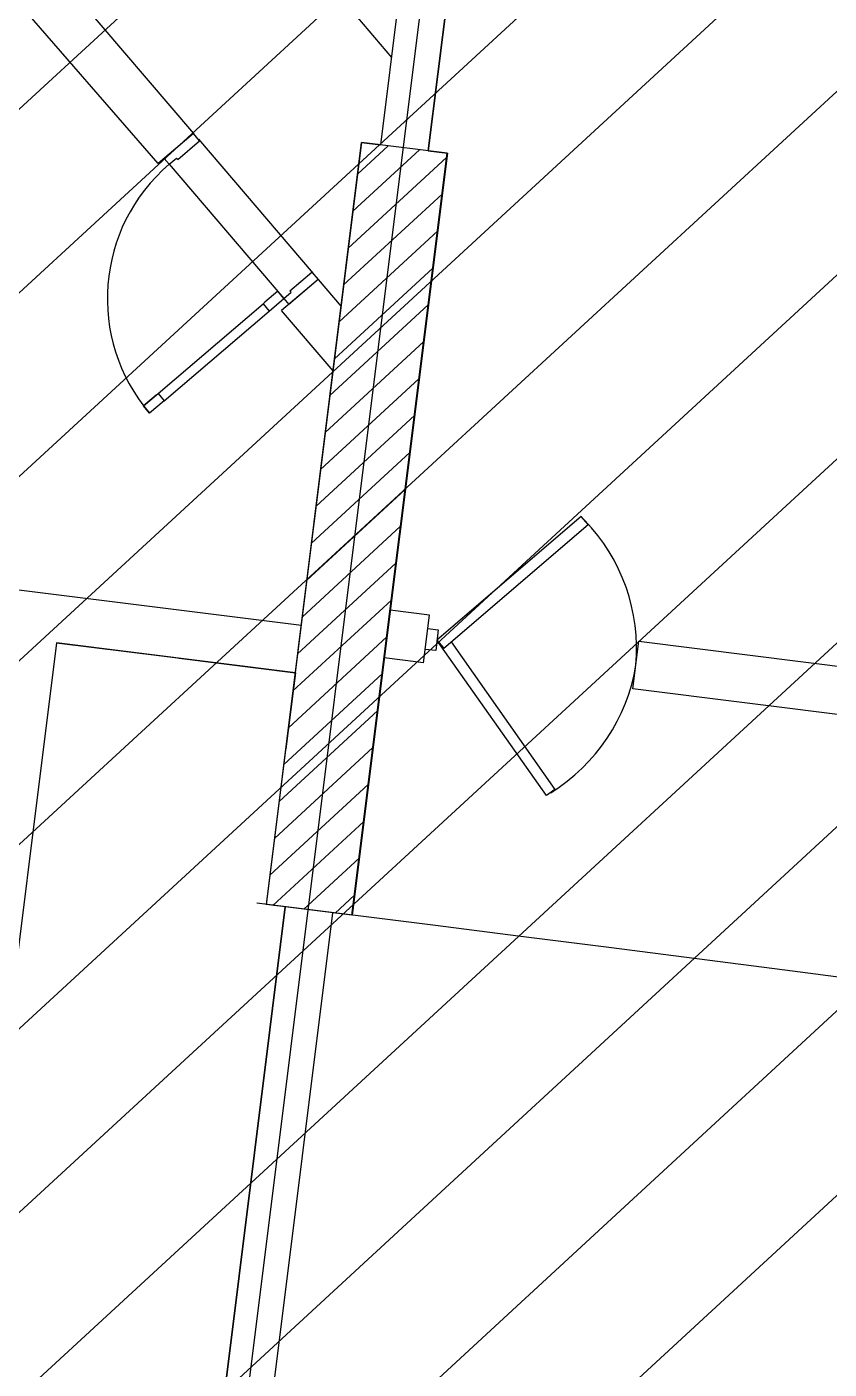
# Model space of a CAD drawing. Extents: x -678889171 to 586587, y -792238163 to 335485.
# Drawn here: x -678808332 to -678804152, y -792152163 to -792145172 of the extents above; entities that cross this region are included whole.
import ezdxf
from ezdxf.enums import TextEntityAlignment as Align

# ---------------------------------------------------------------- set-up
doc = ezdxf.new("R2010")
doc.units = 0
doc.header["$MEASUREMENT"] = 0
for name, color, linetype in [('A-FLOR-PATT', 252, 'Continuous'), ('A-SITE-PATT', 252, 'Continuous'), ('A-WALL', 252, 'Continuous')]:
    doc.layers.add(name, color=color, linetype=linetype)
doc.layers.add('BASEMENT3 LAYOUT$0$HATCH6', color=252, linetype='Continuous', lineweight=15)
doc.styles.add('Ground floor Towers$0$$Bas01-Rname$0$EN-SC', font='swissc.ttf')
doc.styles.add('Ground floor Towers$0$$Bas01-Rname$0$EN-SCL', font='swisscl.ttf')
doc.styles.add('Ground floor Towers$0$04-Ground Floor$0$V2-lower ground$0$LEVEL  FOR LICENSE LOWER GR$0$$LG- LEVEL$0$AR-SR', font='sarb.shx')

# ---------------------------------------------------------------- blocks, each defined once
blk = doc.blocks.new('A$C61C61320')
at = {"layer": 'BASEMENT3 LAYOUT$0$HATCH6'}
h = blk.add_hatch(dxfattribs=at)
h.set_pattern_fill('JIS_WOOD', color=256, scale=1000, style=0)
h.set_pattern_definition([(45, (-845711.5632553247, -470537.5133829243), (-499.9999991609842, 499.9999991609843), [])])
h.paths.add_polyline_path([(-57054.4839232408, -202715.6827627594), (-61988.72938809986, -237934.2497828866), (-80426.45722685638, -233625.2072105513), (-117920.8563015934, -232159.4412755717), (-127624.8318891085, -221284.5855308848), (-127624.8318891085, -154987.425217584), (-104462.5924733605, -154589.848100547), (-93882.62928564264, -154028.8445178776), (-93529.7361727003, -176713.0896850609), (-93352.28011348587, -178273.3977080029), (-93352.28011348587, -194674.8746110406), (-91405.28890382661, -196764.3988851835), (-82930.71560722869, -197602.72102616), (-65142.08317814791, -199622.3395659931), (-55832.26724016038, -200866.3395951205)])
blk = doc.blocks.new('GR')
at = {"layer": 'A-FLOR-PATT'}
for p, q in [((-2550, 54290), (-6351.060877021942, 8964.917325889714)), ((-3540.744748619181, 40897.91754595909), (-3769.219835843862, 38179.95154997133)), ((-3768.933726329182, 38179.95590713815), (-3540.91317585553, 40897.7579702028)), ((-4018.058466589397, 38200.85719394735), (-3814.10229211137, 40631.8333082481)), ((-4362.091307382444, 39070.3780437413, -6.574195595121094e-08), (-3979.715485433862, 38657.87141074536, -6.574195595121094e-08)), ((-5172.75357155183, 38055.27116302249, 1.858171840883409e-08), (-6013.114936696494, 38948.24825559953, -6.574338991095579e-08)), ((-5657.592967102373, 38934.4162727128, -8.979047791315281e-07), (-4995.214851282887, 38219.8434607223, 1.72682370052496e-08)), ((-4995.21485128277, 38219.84346072229, 5.873954236985317e-08), (-5172.753571551829, 38055.27116302249, 1.858171840883409e-08)), ((-4995.234148789939, 38219.82557184163, 2.02361766311937e-05), (-5141.907305172405, 38083.85871853989, 2.023896555376842e-05)), ((-5071.247302751353, 38081.18214276971, 2.023622905239695e-05), (-4961.242435464501, 38183.15728274601, 2.023413736046591e-05)), ((-4961.242435464501, 38183.15728274601, 2.023413736046591e-05), (-4995.234148789939, 38219.82557184163, 2.02361766311937e-05)), ((-4968.040778129543, 38190.49094056519, 2.023454521461147e-05), (-4342.5932529415, 37515.79442120584, 2.019702263322017e-05)), ((-4118.596042995341, 38208.31900526455, -6.574195595121094e-08), (-4453.016654164065, 34222.322896239, -6.574195595121094e-08)), ((-4452.13133672261, 34223.19343645169), (-4117.710725553829, 38209.18954547666)), ((-4148.739868880686, 37849.03142346614, -6.574195595121094e-08), (-3814.92956464334, 38182.84172770349, -6.574195595121094e-08)), ((-4132.550207591692, 38041.99778005178, -6.574195595121094e-08), (-3978.022910790894, 38196.52507685257, -6.574195595121094e-08)), ((-4117.710725553829, 38209.18954547666), (-4018.344579334283, 38200.85283705065)), ((-4018.058466589398, 38200.85719394716), (-4117.708362693462, 38209.21770867085)), ((-3769.219835843862, 38179.95154997133), (-3669.286193085369, 38171.56722922108)), ((-4164.929530169684, 37656.0650668805, -6.574195595121094e-08), (-3671.991585804177, 38149.00301124601, -6.574195595121094e-08)), ((-4004.592121693364, 34184.70058000216, -6.574195595121094e-08), (-3670.17151052464, 38170.69668902818, -6.574195595121094e-08)), ((-3669.286193085369, 38171.56722922108), (-4003.70680425418, 34185.57112019425)), ((-5114.713934512056, 38054.52408726339, 2.023733413718619e-05), (-5141.907305172405, 38083.85871853989, 2.023896555376842e-05)), ((-5114.713934512056, 38054.52408726339, 2.023733413718619e-05), (-5078.04564541644, 38088.51580058883, 2.023663690654251e-05)), ((-5114.713934512056, 38054.52408726339, 2.023733413718619e-05), (-4489.266409324013, 37379.82756790405, 2.019981155579489e-05)), ((-5078.04564541644, 38088.51580058883, 2.023663690654251e-05), (-5071.247302751353, 38081.18214276971, 2.023622905239695e-05)), ((-4181.11919145868, 37463.09871029487, -6.574195595121094e-08), (-3688.181247093175, 37956.03665466038, -6.574195595121094e-08)), ((-4197.308852747679, 37270.13235370924, -6.574195595121094e-08), (-3704.37090838217, 37763.07029807474, -6.574195595121094e-08)), ((-4213.498514036675, 37077.16599712361, -6.574195595121094e-08), (-3720.560569671168, 37570.10394148911, -6.574195595121094e-08)), ((-4315.399882281199, 37486.45978992931, 1.794976276631805e-08), (-4498.742033276008, 37316.50791121392, 1.726823701028289e-08)), ((-4315.399882281201, 37486.45978992931, 2.019539121663794e-05), (-4462.073038663666, 37350.49293662756, 2.019818013921266e-05)), ((-4459.396462893489, 37421.15293904862, 2.019952217929677e-05), (-4349.391595606643, 37523.12807902493, 2.019743048736573e-05)), ((-4349.391595606643, 37523.12807902493, 2.019743048736573e-05), (-4315.399882281201, 37486.45978992931, 2.019539121663794e-05)), ((-4315.399882281199, 37486.45978992935, 1.726823701028289e-08), (-4189.725005181739, 37350.88186520532, 1.726823701028289e-08)), ((-4523.258122649449, 37416.49585699967, 2.020306400784268e-05), (-4587.060945675818, 37357.35027581341, 2.020306400784268e-05)), ((-4489.266409324013, 37379.82756790405, 2.020306400784268e-05), (-4523.258122649449, 37416.49585699967, 2.020306400784268e-05)), ((-4489.266409324016, 37379.82756790405, 2.019981155579489e-05), (-4452.598120228399, 37413.81928122949, 2.019911432515121e-05)), ((-4452.598120228399, 37413.81928122949, 2.019911432515121e-05), (-4459.396462893489, 37421.15293904862, 2.019952217929677e-05)), ((-5124.618063817565, 36859.0317584625, 2.021328540907903e-05), (-4596.594700840679, 37348.51243034879, 2.020324528781004e-05)), ((-4587.060945675818, 37357.35027581341, 2.020306400784268e-05), (-4596.594700840679, 37348.51243034879, 2.020306400784268e-05)), ((-4596.594700840679, 37348.51243034879, 2.020306400784268e-05), (-4562.602987515244, 37311.84414125318, 2.020306400784268e-05)), ((-4562.602987515244, 37311.84414125318, 2.020306400784268e-05), (-4489.266409324013, 37379.82756790405, 2.020306400784268e-05)), ((-4489.266409324016, 37379.82756790405, 2.019981155579489e-05), (-4462.073038663666, 37350.49293662756, 2.019818013921266e-05)), ((-4229.688175325669, 36884.19964053798, -6.574195595121094e-08), (-3736.750230960157, 37377.13758490349, -6.574195595121094e-08)), ((-5090.626350492129, 36822.36346936689, 2.021124613835124e-05), (-4562.602987515244, 37311.84414125318, 2.020120601708225e-05)), ((-4218.017116874922, 37013.66506887601, 1.726823701028289e-08), (-4498.742033276125, 37316.50791121391, 1.726823701028289e-08)), ((-4245.877836614663, 36691.23328395234, -6.574195595121094e-08), (-3752.939892249151, 37184.17122831785, -6.574195595121094e-08)), ((-4262.067497903656, 36498.26692736671, -6.574195595121094e-08), (-3769.129553538147, 36991.20487173222, -6.574195595121094e-08)), ((-5197.954642008788, 36791.04833181162, 2.021467987036639e-05), (-5124.618063817558, 36859.03175846249, 2.021467987036639e-05)), ((-5197.954642008788, 36791.04833181162, 2.021467987036639e-05), (-5134.151818982416, 36850.19391299789, 2.021467987036639e-05)), ((-5134.151818982416, 36850.19391299789, 2.021467987036639e-05), (-5197.954642008788, 36791.04833181162, 2.021467987036639e-05)), ((-5124.618063817558, 36859.03175846249, 2.021467987036639e-05), (-5090.626350492123, 36822.36346936688, 2.021467987036639e-05)), ((-5163.962928683352, 36754.38004271601, 2.021467987036639e-05), (-5197.954642008788, 36791.04833181162, 2.021467987036639e-05)), ((-5090.626350492123, 36822.36346936688, 2.021467987036639e-05), (-5163.962928683352, 36754.38004271601, 2.021467987036639e-05)), ((-4278.257159192659, 36305.30057078107, -6.574195595121094e-08), (-3785.319214827141, 36798.23851514659, -6.574195595121094e-08)), ((-4294.446820481657, 36112.33421419544, -6.574195595121094e-08), (-3801.508876116137, 36605.27215856096, -6.574195595121094e-08)), ((-4310.636481770649, 35919.36785760981, -6.574195595121094e-08), (-3817.698537405126, 36412.30580197534, -6.574195595121094e-08)), ((-2895.529538085073, 36308.47361718442), (-3620.207496996514, 35634.34228254029)), ((-2858.077797285295, 36268.21373057731), (-2895.529538085073, 36308.47361718442)), ((-4326.826143059643, 35726.40150102417, -6.574195595121094e-08), (-3833.88819869412, 36219.3394453897, -6.574195595121094e-08)), ((-3582.755756204161, 35594.0823959338), (-2858.077797285295, 36268.21373057731)), ((-4343.015804348637, 35533.43514443855, -6.574195595121094e-08), (-3850.077859983116, 36026.37308880407, -6.574195595121094e-08)), ((-5959.681477954384, 35821.34526126229, 1.811560049670516e-08), (-4329.497457139834, 35684.24308883637, 1.726823701028288e-08)), ((-4359.205465637635, 35340.46878785291, -6.574195595121094e-08), (-3866.267521272113, 35833.40673221843, -6.574195595121094e-08)), ((-3664.550627893269, 35763.50178898815), (-3869.874905520473, 35780.72826601766)), ((-3685.451914702462, 35514.37704872793), (-3664.550627893268, 35763.50178898815)), ((-3679.598407615586, 35584.14564460154), (-3670.404134980144, 35693.73319311453)), ((-3670.404134980144, 35693.73319311453), (-3615.610360679104, 35689.13605679308)), ((-3615.610360679104, 35689.13605679308), (-3624.804633314547, 35579.54850828009)), ((-2589.750126650239, 35422.44889536386), (-2568.848839841045, 35671.57363562407)), ((-2568.848839841045, 35671.57363562407), (2309.128381558697, 35262.31680771252)), ((-4375.395126926633, 35147.50243126728, -6.574195595121094e-08), (-3882.457182561102, 35640.44037563281, -6.574195595121094e-08)), ((-3017.987331920697, 34848.88568077468), (-3620.207496996514, 35634.34228254029)), ((-3620.207496996514, 35634.34228254029), (-3582.755756204161, 35594.0823959338)), ((-3546.155859293518, 35628.12943303886), (-2974.350854058268, 34882.34235661543)), ((-5601.066772006137, 35540.06031464701, 1.726823701028606e-08), (-5935.141348055315, 31558.37953253612, 1.726823701028606e-08)), ((-5601.066772006137, 35540.06031464701, 1.726823701028606e-08), (-4868.16560185299, 35478.66371019266, 1.726823701028289e-08)), ((-4350.451734610651, 35435.12381545826, 1.726823701028606e-08), (-5601.066772006137, 35540.06031464701, 1.726823701028606e-08)), ((-3685.451914702463, 35514.37704872793), (-3890.776192329666, 35531.60352575745)), ((-3624.804633314547, 35579.54850828009), (-3679.598407615586, 35584.14564460154)), ((-4958.228986498335, 35486.23824505085), (-4350.455022823531, 35435.12307664056)), ((-4748.986317064991, 35468.64046211517, 1.726823701028289e-08), (-4350.393507883068, 35435.11790309458, 1.726823701028289e-08)), ((-4391.58478821563, 34954.53607468164, -6.574195595121094e-08), (-3898.6468438501, 35447.47401904718, -6.574195595121094e-08)), ((-4452.047547108552, 34223.18643745058, 1.726823701028606e-08), (-4350.451734610651, 35435.12381545826, 1.726823701028606e-08)), ((-4350.393507883069, 35435.11790309456, 1.726823701028289e-08), (-4383.916068004153, 35036.52508082741, 1.726823701028289e-08)), ((2039.102354489288, 35034.09335426149), (-2589.750126650239, 35422.44889536386)), ((-4407.774449504624, 34761.56971809601, -6.574195595121094e-08), (-3914.836505139094, 35254.50766246154, -6.574195595121094e-08)), ((-4423.96411079362, 34568.60336151038, -6.574195595121094e-08), (-3931.026166428088, 35061.54130587591, -6.574195595121094e-08)), ((-4440.153772082616, 34375.63700492475, -6.574195595121094e-08), (-3947.215827717084, 34868.57494929028, -6.574195595121094e-08)), ((-2974.350854058268, 34882.34235661543), (-3017.987331920697, 34848.88568077468)), ((-4419.502947906216, 34219.51113380451, -6.574195595121094e-08), (-3963.405489006076, 34675.60859270465, -6.574195595121094e-08)), ((-4256.40960175882, 34205.82778465527, -6.574195595121094e-08), (-3979.595150295072, 34482.64223611902, -6.574195595121094e-08)), ((-4093.316255611424, 34192.14443550602, -6.574195595121094e-08), (-3995.784811584062, 34289.67587953339, -6.574195595121094e-08)), ((-4732.602918732408, 26719.43525382669), (-4104.282344215491, 34194.00929540218)), ((-4353.407087705884, 34214.91058248244), (-4586.794846058326, 31438.5028840006)), ((-4586.571351117521, 31438.48409678023, 1.726823701028606e-08), (-4353.629221169183, 34214.94556599629, 1.726823701028606e-08)), ((-4353.407087705884, 34214.91058248244), (-4452.13133672261, 34223.19343645169)), ((-4353.629221169183, 34214.94556599629, 1.726823701028606e-08), (-4452.047547108552, 34223.18643745058, 1.726823701028606e-08)), ((-4003.70680425418, 34185.57112019425), (-4104.282344215491, 34194.00929540218))]:
    blk.add_line(p, q, dxfattribs=at)
for centre, radius, start, end in [((-55663.02808184421, -578856.4866396398), 623364.7764122983, 74.61102897088065, 88.715678869106), ((-55662.04957572921, -578844.685925062), 622702.9587305912, 74.61095202551606, 88.71574447441284), ((-55662.04957586701, -578844.6859266991), 623102.9587322307, 78.56113400306909, 85.23635335364345), ((-55662.04957586701, -578844.6859266991), 622952.9587322307, 81.87553483791258, 85.24170711263804), ((-55662.93486554665, -578845.5564700835, -6.574195595121094e-08), 619202.95873308, 85.18336024023094, 85.22499941682834), ((-4489.266409324013, 37379.82756790405, 2.019981155579489e-05), 919.9999999997046, 132.8306934014121, 222.8306934012266), ((-3547.007082581987, 35590.75763871702), 968.8700760473924, 357.4112412380898, 46.12722073630706), ((-3540.768111865169, 35665.12061806406), 968.8700760473924, 304.2811389156422, 352.9971184138737), ((-55662.04957586701, -578844.6859266991), 615202.9587322307, 74.22143378566328, 85.22979167610383), ((-54234.21955911676, -561816.5413065023, -6.574195595121094e-08), 598114.1160370301, 85.18262616446421, 85.2257334924769)]:
    blk.add_arc(centre, radius, start, end, dxfattribs=at)
at = {"layer": 'A-FLOR-PATT', "style": 'Ground floor Towers$0$04-Ground Floor$0$V2-lower ground$0$LEVEL  FOR LICENSE LOWER GR$0$$LG- LEVEL$0$AR-SR', "flags": 12}
for tag, p in [('L', (30296.07288644527, 72859.53473235783)), ('P', (30237.50458115668, 72203.99769414036))]:
    blk.add_attdef(tag, text='', height=500, dxfattribs=at).set_placement(p, align=Align.RIGHT)
at = {"layer": 'A-FLOR-PATT'}
for tag, p, height, style in [('N', (85492.25876324323, 56633.4995742733), 250, 'Ground floor Towers$0$$Bas01-Rname$0$EN-SC'), ('N', (89389.48149106537, 56633.4995742733), 250, 'Ground floor Towers$0$$Bas01-Rname$0$EN-SC'), ('N', (94597.61363499537, 56633.4995742733), 250, 'Ground floor Towers$0$$Bas01-Rname$0$EN-SC'), ('AN', (85922.66280553787, 56313.08159666645), 200, 'Ground floor Towers$0$$Bas01-Rname$0$EN-SCL'), ('AN', (89819.88553336001, 56313.08159666645), 200, 'Ground floor Towers$0$$Bas01-Rname$0$EN-SCL'), ('AN', (95028.01767729002, 56313.08159666645), 200, 'Ground floor Towers$0$$Bas01-Rname$0$EN-SCL'), ('SN', (85299.47460008037, 56025.08594095582), 200, 'Ground floor Towers$0$$Bas01-Rname$0$EN-SCL'), ('SN', (89196.69732790251, 56025.08594095582), 200, 'Ground floor Towers$0$$Bas01-Rname$0$EN-SCL'), ('SN', (94404.82947183252, 56025.08594095582), 200, 'Ground floor Towers$0$$Bas01-Rname$0$EN-SCL'), ('F', (85927.04975899268, 56008.67972904726), 200, 'Ground floor Towers$0$$Bas01-Rname$0$EN-SCL'), ('F', (89824.27248681482, 56008.67972904726), 200, 'Ground floor Towers$0$$Bas01-Rname$0$EN-SCL'), ('F', (95032.40463074483, 56008.67972904726), 200, 'Ground floor Towers$0$$Bas01-Rname$0$EN-SCL')]:
    blk.add_attdef(tag, p, '', height=height, dxfattribs=dict(at, style=style))
at = {"layer": 'A-FLOR-PATT', "style": 'Ground floor Towers$0$$Bas01-Rname$0$EN-SCL', "width": 0.8}
for p in [(85305.16036184286, 56295.1433535593), (89202.383089665, 56295.1433535593), (94410.51523359501, 56295.1433535593)]:
    blk.add_attdef('FN', p, '', height=250, dxfattribs=at)

msp = doc.modelspace()

# ---------------------------------------------------------------- block references
at = {"layer": 'A-SITE-PATT', "rotation": 357.6731745000001}
msp.add_blockref('A$C61C61320', (-678706236.4347705, -791940527.995869, -212772), dxfattribs=at)

# ---------------------------------------------------------------- next in the draw order: block references
at = {"layer": 'A-WALL', "rotation": 357.6731745000001}
msp.add_blockref('GR', (-678804025.0995113, -792184118.4910543, -212772), dxfattribs=at)

doc.saveas('drawing.dxf')
